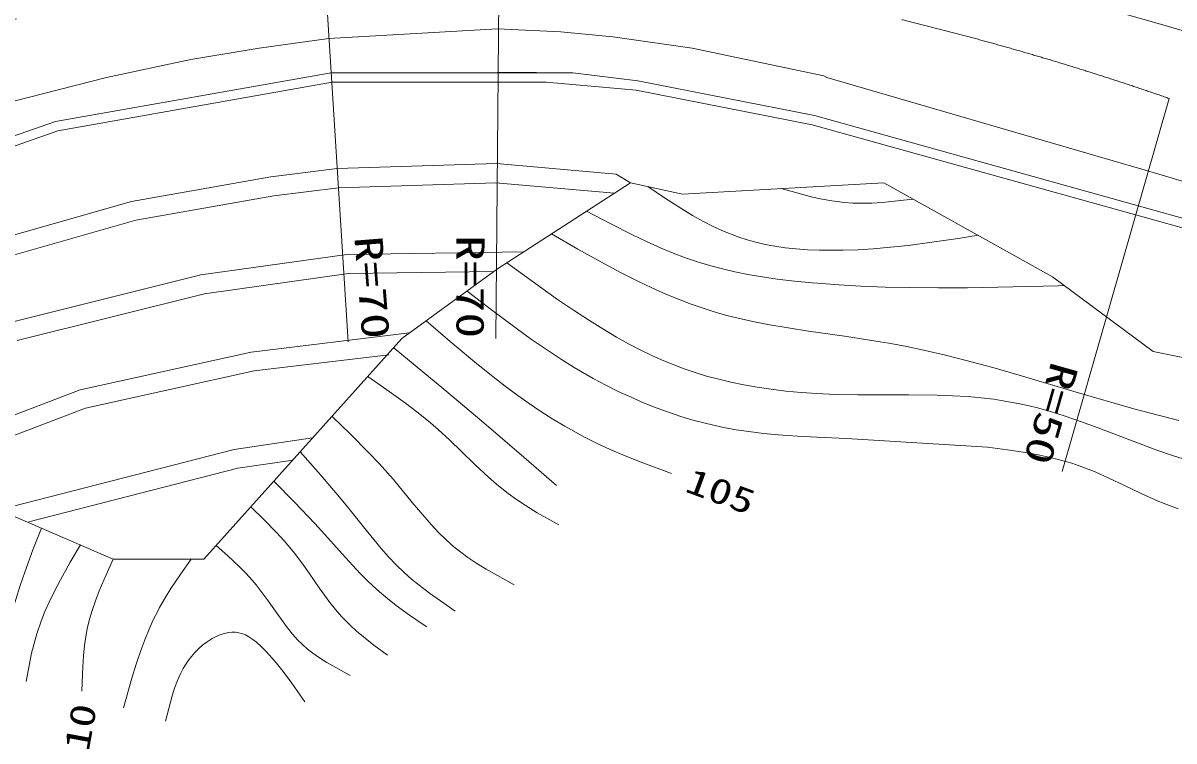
# Model space of a CAD drawing. Units: millimetres, scale not verified. Extents: x 40000 to 680002, y 20000 to 380001.
# Drawn here: x 255513 to 315578, y 259154 to 296628 of the extents above; entities that cross this region are included whole.
import ezdxf
from ezdxf.enums import TextEntityAlignment as Align

# ---------------------------------------------------------------- set-up
doc = ezdxf.new("R2010")
doc.units = ezdxf.units.MM
doc.header["$LTSCALE"] = 1000
doc.linetypes.add('USER1', pattern=[18.5, 14.557377, -1.819672, 0.303279, -1.819672])
doc.layers.add('M-BGD', color=7, linetype='Continuous', lineweight=13)
doc.layers.add('M-BMK-LINE', color=2, linetype='Continuous', lineweight=13)
doc.styles.add('ＭＳ ゴシック', font='')
doc.styles.get('ＭＳ ゴシック').set_extended_font_data('MS Gothic')

msp = doc.modelspace()

# ---------------------------------------------------------------- linework, layer by layer
at = {"layer": 'M-BGD'}
for p, q in [((314992, 296526), (292386, 303018)), ((280279, 296330), (271474, 295822)), ((280279, 296330), (283581, 296160)), ((283581, 296160), (286290, 295906)), ((328480, 292635), (314992, 296526)), ((271474, 295822), (267833, 295314)), ((286290, 295906), (290439, 295314)), ((267833, 295314), (264277, 294721)), ((290439, 295314), (297297, 293874)), ((264277, 294721), (259874, 293790)), ((259874, 293790), (253270, 292096)), ((257208, 291482), (271599, 294036)), ((271599, 294036), (284205, 294036)), ((280279, 294044), (282311, 294044)), ((284205, 294036), (287598, 293615)), ((297297, 293874), (297466, 293790)), ((297466, 293790), (314315, 288879)), ((257334, 290996), (271643, 293536)), ((271643, 293536), (282818, 293536)), ((282818, 293536), (287519, 293121)), ((287519, 293121), (296696, 291320)), ((287519, 293121), (296696, 291320)), ((287598, 293615), (296812, 291807)), ((238876, 285117), (257208, 291482)), ((296696, 291320), (313638, 286593)), ((296812, 291807), (313773, 287075)), ((239046, 284646), (257334, 290996)), ((268446, 288598), (271905, 289030)), ((271905, 289030), (280223, 289288)), ((280223, 289288), (286466, 288737)), ((261173, 287315), (268446, 288598)), ((286466, 288737), (287222, 288286)), ((314315, 288879), (330740, 283968)), ((268595, 287609), (271982, 288032)), ((271982, 288032), (280194, 288286)), ((280194, 288286), (286379, 287741)), ((287222, 288286), (280279, 283799)), ((289931, 287694), (287222, 288286)), ((300430, 288286), (289931, 287694)), ((309235, 283376), (300430, 288286)), ((252802, 284923), (261173, 287315)), ((261398, 286339), (268595, 287609)), ((313638, 286593), (338784, 279566)), ((313773, 287075), (338877, 280060)), ((253101, 283968), (261398, 286339)), ((264800, 283480), (272420, 284551)), ((272420, 284551), (281650, 284685)), ((264991, 282497), (272497, 283552)), ((272497, 283552), (280092, 283663)), ((280279, 283799), (275284, 280158)), ((254912, 281019), (264800, 283480)), ((314484, 279481), (309235, 283376)), ((255206, 280062), (264991, 282497)), ((275284, 280158), (264954, 268644)), ((267411, 279452), (275684, 280449)), ((258487, 277479), (267411, 279452)), ((267579, 278465), (274606, 279312)), ((322782, 277788), (314484, 279481)), ((258774, 276518), (267579, 278465)), ((260213, 268644), (240655, 277110)), ((248550, 273693), (258487, 277479)), ((249884, 273131), (258774, 276518)), ((266535, 274367), (270628, 274968)), ((298483, 274947), (305850, 274493)), ((254252, 271225), (266535, 274367)), ((255810, 270591), (266732, 273385)), ((266732, 273385), (269611, 273808)), ((264954, 268644), (260213, 268644)), ((264954, 268644), (260213, 268644))]:
    msp.add_line(p, q, dxfattribs=at)
for points in [[(288112, 288092), (288997, 287499), (289899, 286921), (290458, 286584), (291025, 286267), (291503, 286021), (291988, 285794), (292862, 285449), (293305, 285307), (293755, 285184), (294241, 285073), (294742, 284979), (295288, 284898), (295839, 284837), (296454, 284791), (297072, 284764), (298307, 284764), (299093, 284793), (299885, 284842), (300792, 284921), (301706, 285021), (302943, 285181), (304186, 285362), (305378, 285546)], [(295077, 287996), (295890, 287761), (296705, 287546), (297211, 287432), (297719, 287338), (298387, 287254), (298821, 287227), (299268, 287219), (299805, 287233), (300344, 287268), (301947, 287440)], [(284926, 286802), (286112, 286180), (287313, 285573), (288054, 285220), (288811, 284881), (289436, 284621), (290078, 284377), (290812, 284127), (291403, 283951), (292009, 283790), (292669, 283638), (293345, 283503), (294105, 283373), (294870, 283262), (295778, 283154), (296698, 283064), (296968, 283041), (298100, 282958), (299240, 282894), (300511, 282845), (301780, 282815), (303289, 282802), (304808, 282810), (307164, 282851), (309530, 282912), (309850, 282920)], [(283093, 285617), (284471, 284828), (285864, 284053), (286726, 283595), (287593, 283156), (288324, 282808), (289060, 282479), (289721, 282206), (290387, 281951), (291524, 281571), (292171, 281387), (292826, 281221), (293592, 281050), (294375, 280896), (295439, 280713), (296510, 280549), (298381, 280281), (300245, 279994), (300699, 279916), (301641, 279736), (302587, 279535), (303663, 279284), (304733, 279014), (306117, 278641), (307495, 278247), (310481, 277362), (313486, 276492), (315839, 275877)], [(280765, 284113), (282080, 283152), (283411, 282205), (284236, 281640), (285070, 281094), (285767, 280659), (286481, 280238), (287115, 279886), (287758, 279552), (288355, 279264), (288960, 278994), (290008, 278582), (290588, 278384), (291186, 278202), (291819, 278031), (292459, 277879), (293135, 277740), (293826, 277618), (294563, 277509), (295314, 277419), (296120, 277343), (296938, 277286), (297901, 277244), (299077, 277221), (300251, 277218), (301735, 277221), (303220, 277204), (304028, 277175), (304842, 277126), (305503, 277068), (306169, 276988), (306754, 276898), (307336, 276789), (307365, 276783), (307944, 276661), (308521, 276520), (309179, 276336), (309844, 276129), (310704, 275835), (311571, 275518), (314683, 274337), (315502, 274056), (316335, 273792)], [(278687, 282639), (279963, 281658), (281251, 280694), (282054, 280116), (282876, 279549), (283570, 279094), (284284, 278649), (284611, 278455), (285265, 278082), (285931, 277726), (286579, 277402), (287245, 277091), (287891, 276811), (288554, 276546), (289196, 276312), (289843, 276096), (290477, 275906), (291114, 275736), (292069, 275521), (292727, 275401), (293387, 275300), (294150, 275207), (294926, 275132), (295935, 275059), (296947, 275007), (298483, 274947)], [(276560, 281088), (277809, 280013), (279078, 278947), (279869, 278306), (280681, 277675), (281210, 277280), (281870, 276808), (282541, 276352), (283157, 275957), (283782, 275580), (284851, 274994), (285477, 274686), (286121, 274391), (286938, 274043), (287774, 273709), (289356, 273110)], [(274886, 279662), (277472, 277520), (279565, 275754), (281652, 273965), (283362, 272490)], [(273507, 278178), (274501, 277487), (275481, 276781), (276070, 276335), (276653, 275867), (277176, 275419), (277779, 274863), (278377, 274286), (279087, 273593), (279808, 272917), (280228, 272550), (280667, 272193), (280833, 272066), (281261, 271759), (281711, 271461), (282350, 271069), (283011, 270688), (283475, 270427)], [(271641, 276097), (272597, 275163), (273540, 274215), (274111, 273613), (274668, 272996), (274840, 272799), (275830, 271609), (276839, 270428), (277200, 270043), (277574, 269674), (278002, 269292), (278357, 269008), (278733, 268732), (279196, 268421), (279681, 268120), (281136, 267296)], [(269974, 274239), (270915, 273181), (271841, 272109), (272378, 271462), (273283, 270323), (274203, 269198), (274586, 268765), (274990, 268340), (275396, 267946), (275784, 267604), (276184, 267278), (276733, 266862), (277296, 266461), (278057, 265938)], [(305850, 274493), (306896, 274351), (307937, 274189), (308576, 274071), (309209, 273934), (309729, 273801), (310243, 273649), (310441, 273585), (310956, 273399), (311464, 273194), (312214, 272862), (312967, 272507), (313872, 272074), (314782, 271661), (315790, 271264)], [(268605, 272713), (269681, 271615), (270744, 270502), (271266, 269935), (272174, 268920), (273096, 267920), (273510, 267502), (273944, 267092), (274115, 266940), (274542, 266582), (274990, 266233), (275685, 265728), (276393, 265237), (276583, 265107)], [(267402, 271373), (268081, 270707), (268746, 270028), (269144, 269594), (269528, 269147), (269678, 268960), (270065, 268450), (270443, 267918), (270974, 267151), (271525, 266390), (271821, 266016), (272132, 265655), (272267, 265510), (272582, 265195), (272912, 264893), (273363, 264515), (273828, 264150), (274529, 263626)], [(256469, 270265), (256028, 269126), (255602, 267973), (255361, 267264), (255136, 266540), (255053, 266253), (254866, 265538), (254698, 264818), (254311, 262916)], [(258518, 269394), (257980, 268480), (257461, 267559), (257158, 266982), (256874, 266399), (256657, 265908), (256458, 265411), (256233, 264754), (256089, 264248), (255964, 263736), (255670, 262254)], [(265586, 269349), (266194, 268812), (266787, 268261), (267139, 267908), (267477, 267541), (267678, 267305), (267999, 266894), (268312, 266461), (268806, 265748), (269314, 265052), (269569, 264736), (269839, 264434), (270090, 264185), (270357, 263952), (270637, 263733), (270987, 263488), (271360, 263253), (272593, 262570)], [(260213, 268644), (259844, 267824), (259492, 266989), (259295, 266475), (259118, 265957), (258989, 265519), (258879, 265077), (258869, 265028), (258785, 264591), (258720, 264140), (258664, 263595), (258627, 263036), (258589, 261758)], [(264292, 268644), (263754, 267880), (263235, 267107), (262933, 266625), (262644, 266126), (262541, 265933), (262309, 265472), (262092, 264993), (261866, 264441), (261657, 263881), (261418, 263169), (261195, 262439), (260755, 260876)], [(262951, 260188), (263115, 260857), (263297, 261518), (263427, 261917), (263576, 262307), (263717, 262623), (263877, 262931), (263957, 263068), (264119, 263319), (264304, 263567), (264486, 263780), (264692, 263988), (264897, 264167), (265117, 264332), (265379, 264496), (265600, 264609), (265829, 264704), (266033, 264769), (266239, 264812), (266414, 264830), (266597, 264828), (266606, 264827), (266775, 264802), (266941, 264757), (267120, 264687), (267303, 264591), (267506, 264459), (267702, 264306), (267946, 264086), (268186, 263841), (268359, 263651), (268735, 263214), (269085, 262777), (269542, 262164), (269974, 261551), (270222, 261193)]]:
    msp.add_lwpolyline(points, dxfattribs=at)
at = {"layer": 'M-BMK-LINE'}
for p, q in [((280367, 300339), (280194, 280158)), ((271220, 300055), (272490, 279989)), ((315331, 292689), (309743, 273216))]:
    msp.add_line(p, q, dxfattribs=at)
at = {"layer": 'M-BMK-LINE', "linetype": 'USER1'}
for centre, start, end in [((266018, 151026), 70.80694, 84.51069), ((292630, 151591), 98.20584, 111.89136)]:
    msp.add_arc(centre, 150000, start, end, dxfattribs=at)

# ---------------------------------------------------------------- texts
at = {"layer": 'M-BGD', "style": 'ＭＳ ゴシック', "width": 1.35}
for s, height, rotation, p in [('R=70', 1466, 274.5, (272363, 285422)), ('R=70', 1466, 270, (277693, 285561)), ('R=50', 1466, 254.2, (308772, 279147)), ('105', 1320, 339.7, (289848, 271827)), ('110', 1320, 79.6, (259106, 257305))]:
    msp.add_text(s, height=height, rotation=rotation, dxfattribs=at).set_placement(p, align=Align.BOTTOM_LEFT)

doc.saveas('drawing.dxf')
